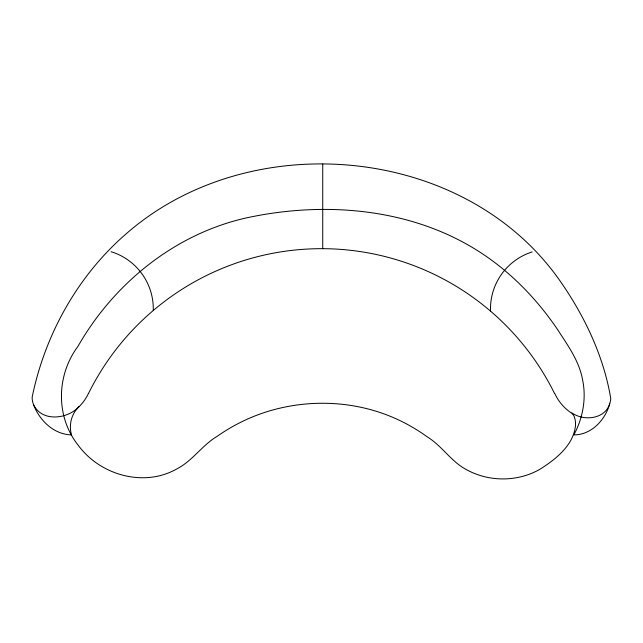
<?xml version="1.0" encoding="UTF-8"?>
<svg xmlns="http://www.w3.org/2000/svg" width="643" height="643" viewBox="0 0 643 643"><rect width="100%" height="100%" fill="white"/><g stroke="black" fill="none" stroke-linecap="round" stroke-linejoin="round"><path stroke-width="0.96" d="M573.998 434.644C582.847 418.167 586.448 398.7 582.671 380.27C579.407 361.173 567.632 345.17 557.368 329.248C536.166 298.047 509.2 270.454 477.138 250.376C410.644 208.686 327.207 201.492 251.509 216.828C177.99 231.52 114.896 281.698 78.06 346.207C56.262 375.279 55.499 416.857 78.325 445.422C100.3 475.281 144.153 487.675 177.138 468.755C192.651 460.685 202.36 445.028 217.463 436.123C232.605 425.489 249.396 417.194 267.054 411.673C302.885 400.501 342.197 400.356 377.971 411.833C395.517 417.46 412.155 425.923 427.065 436.75C442.071 445.816 451.298 461.939 466.898 469.88C489.275 482.089 517.703 481.969 539.855 469.302C555.415 459.552 573.484 445.414 575.461 425.73C575.614 422.933 575.445 420.064 574.48 417.411C574.488 415.29 568.75 410.74 573.082 413.69C585.074 421.165 604.999 418.818 609.725 403.812M609.773 403.659C610.207 402.333 610.641 400.276 610.762 398.612C603.946 357.291 585.419 317.811 561.749 283.37C467.043 144.402 249.733 124.855 125.57 234.341C77.433 276.217 44.873 334.955 32.15 397.221C32.142 399.182 32.399 401.152 32.97 403.024C38.572 419.558 53.265 434.499 71.534 434.901C68.576 424.935 71.445 413.57 79.185 406.529M609.596 404.19C605.071 420.16 591.367 434.885 573.861 434.909M78.952 406.762C67.491 419.164 42.116 422.162 33.677 404.961M490.496 311.099L490.521 311.124A59.759 59.759 0 0 1 502.569 272.841L505.149 269.666A59.759 59.759 0 0 1 532.171 251.919M322.738 164.021L322.738 248.672M570.88 412.661A46.296 46.296 0 0 1 554.772 393.436M88.485 393.524A259.885 259.885 0 0 1 554.563 393.524M88.429 393.5A47.124 47.124 0 0 1 79.226 406.569M111.046 251.694A59.759 59.759 0 0 1 138.245 269.176L140.849 272.327A59.759 59.759 0 0 1 153.267 310.489"/></g></svg>
